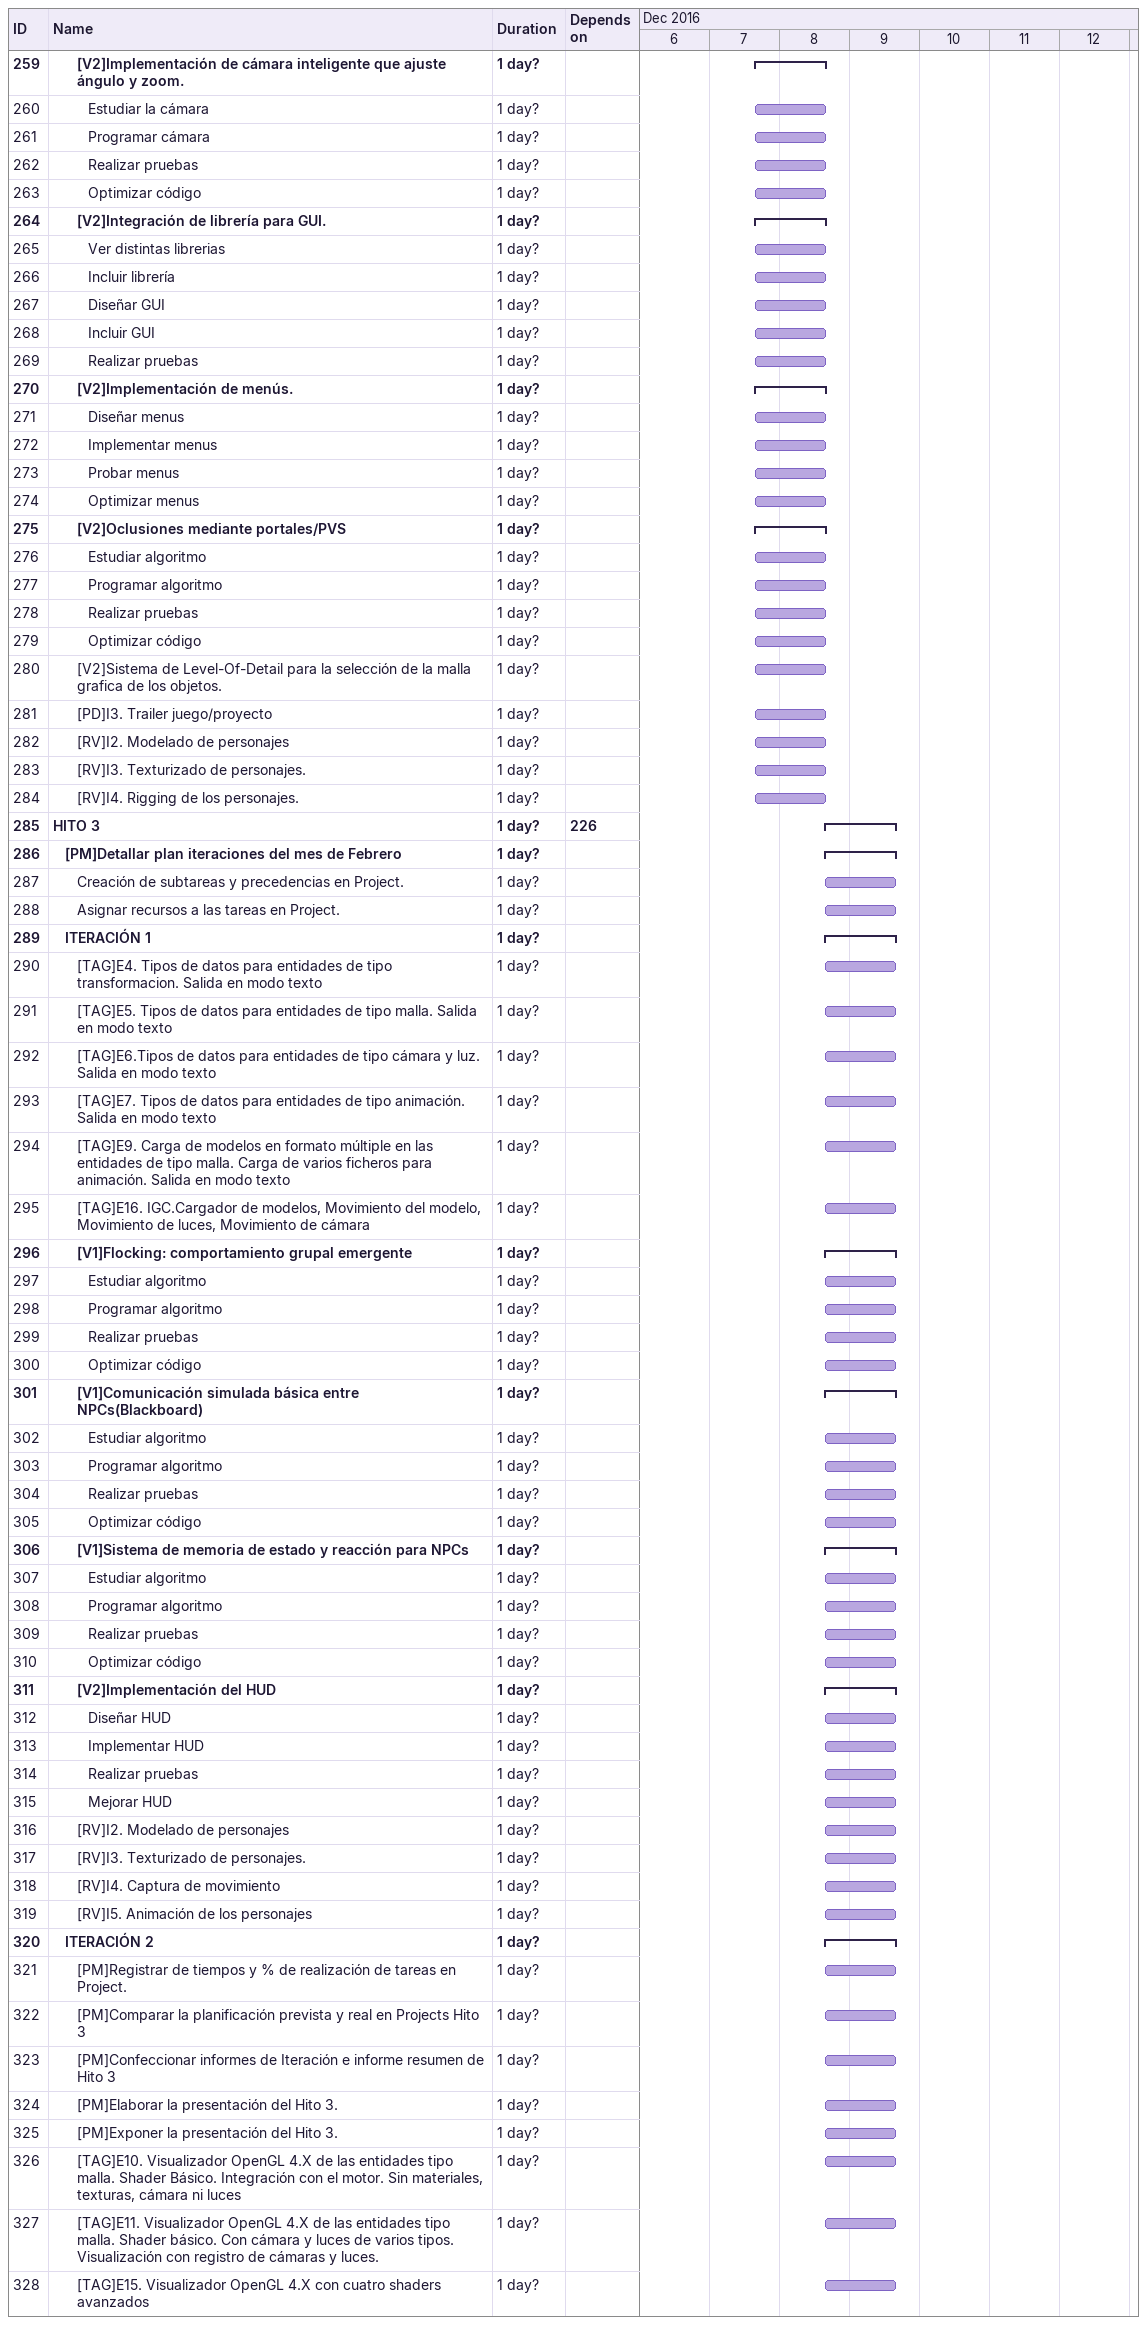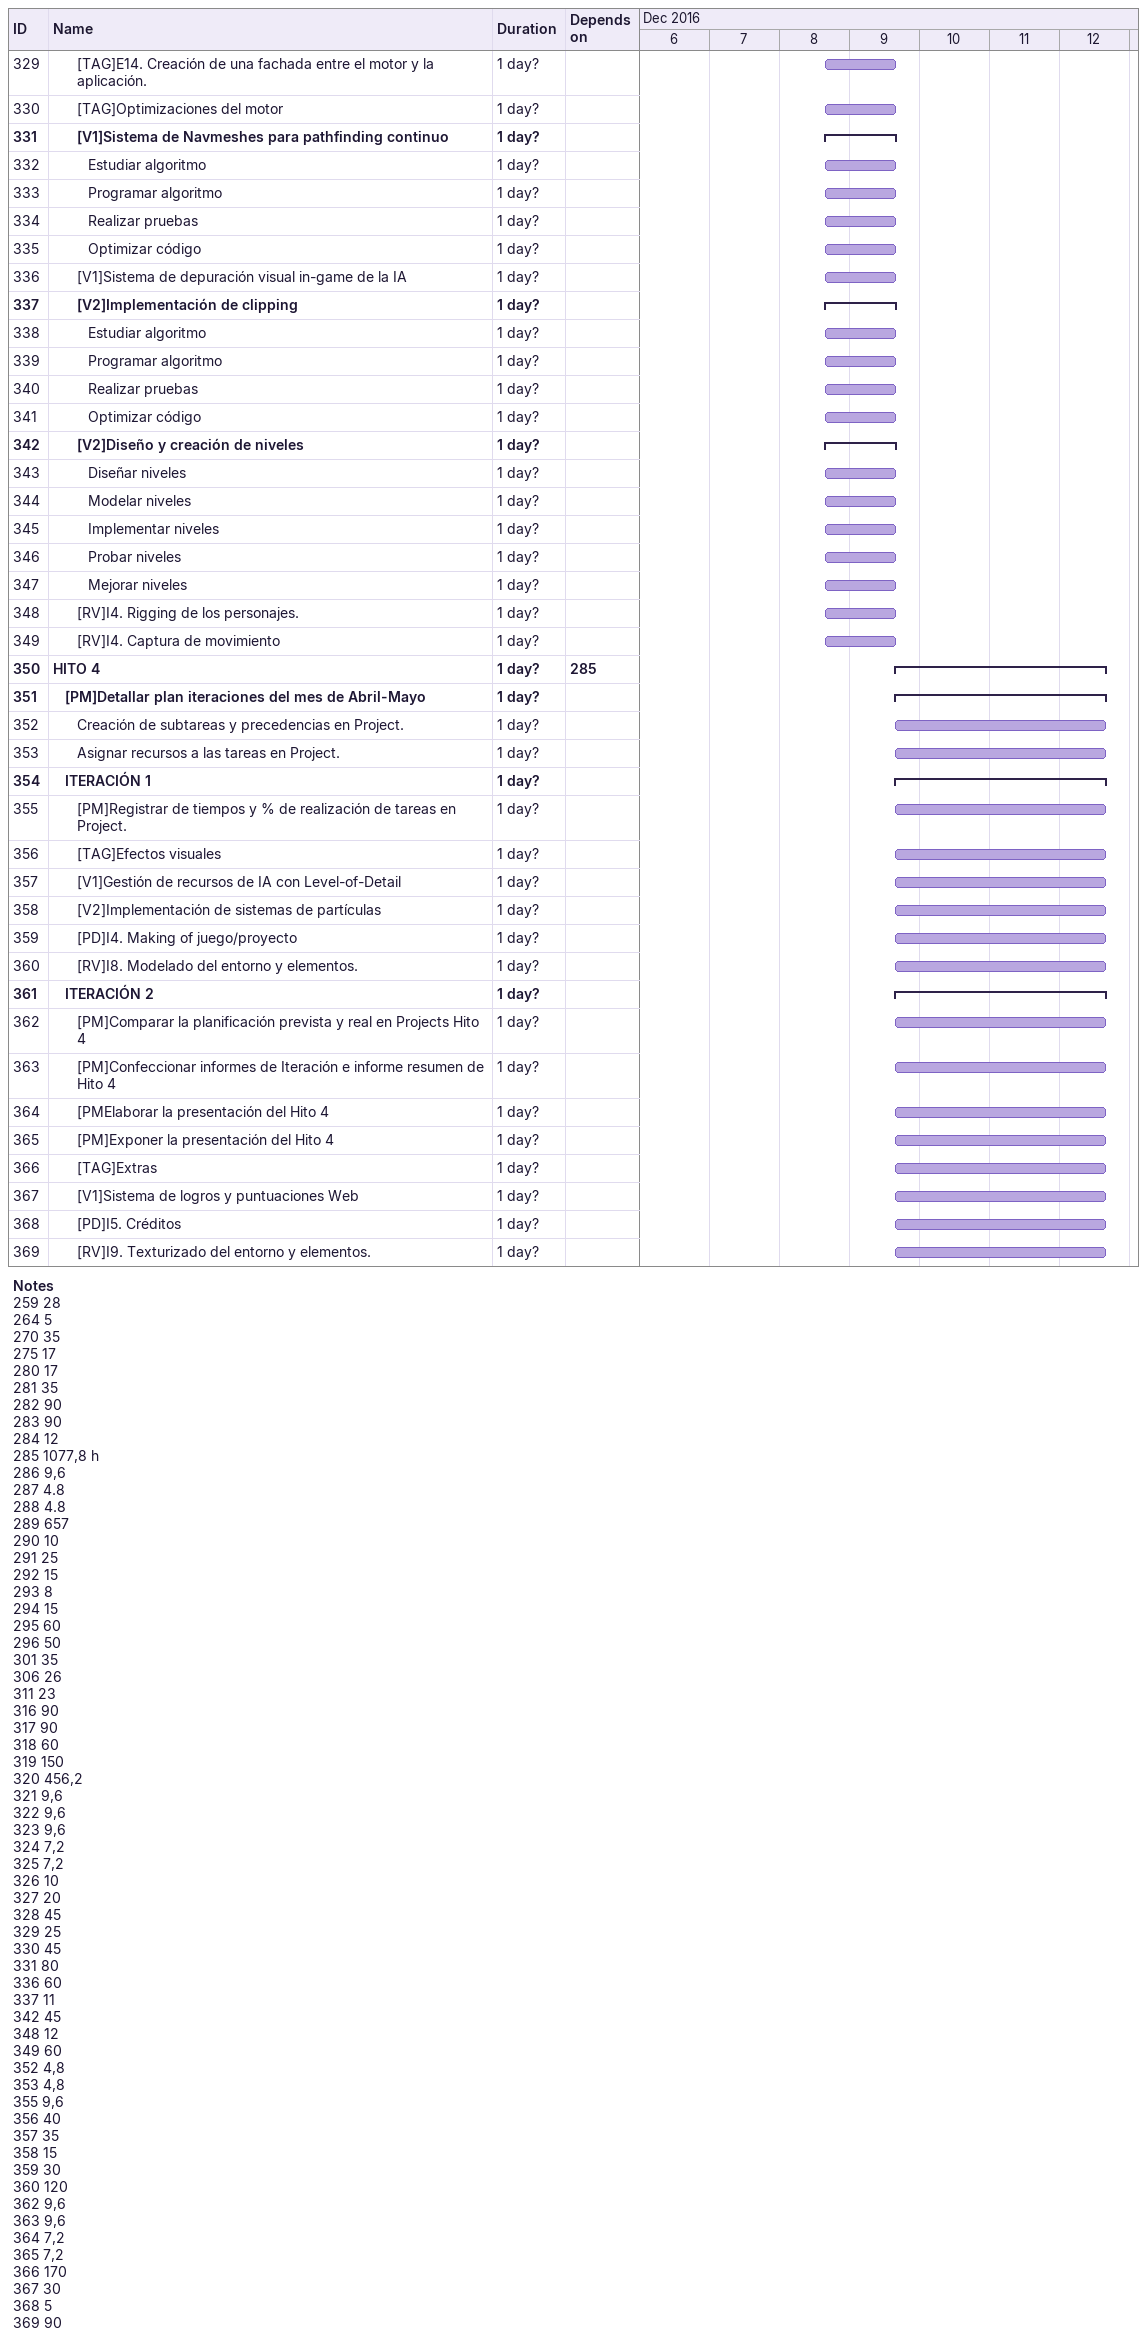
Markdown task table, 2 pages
| ID | Level | Task | Duration | Start | Finish | Predecessors |
|---|---|---|---|---|---|---|
| 259 | 3 | **[V2]Implementación de cámara inteligente que ajuste ángulo y zoom.** | 1d? | 2016-12-07 | 2016-12-08 |  |
| 260 | 4 | Estudiar la cámara | 1d? | 2016-12-07 | 2016-12-08 |  |
| 261 | 4 | Programar cámara | 1d? | 2016-12-07 | 2016-12-08 |  |
| 262 | 4 | Realizar pruebas | 1d? | 2016-12-07 | 2016-12-08 |  |
| 263 | 4 | Optimizar código | 1d? | 2016-12-07 | 2016-12-08 |  |
| 264 | 3 | **[V2]Integración de librería para GUI.** | 1d? | 2016-12-07 | 2016-12-08 |  |
| 265 | 4 | Ver distintas librerias | 1d? | 2016-12-07 | 2016-12-08 |  |
| 266 | 4 | Incluir librería | 1d? | 2016-12-07 | 2016-12-08 |  |
| 267 | 4 | Diseñar GUI | 1d? | 2016-12-07 | 2016-12-08 |  |
| 268 | 4 | Incluir GUI | 1d? | 2016-12-07 | 2016-12-08 |  |
| 269 | 4 | Realizar pruebas | 1d? | 2016-12-07 | 2016-12-08 |  |
| 270 | 3 | **[V2]Implementación de menús.** | 1d? | 2016-12-07 | 2016-12-08 |  |
| 271 | 4 | Diseñar menus | 1d? | 2016-12-07 | 2016-12-08 |  |
| 272 | 4 | Implementar menus | 1d? | 2016-12-07 | 2016-12-08 |  |
| 273 | 4 | Probar menus | 1d? | 2016-12-07 | 2016-12-08 |  |
| 274 | 4 | Optimizar menus | 1d? | 2016-12-07 | 2016-12-08 |  |
| 275 | 3 | **[V2]Oclusiones mediante portales/PVS** | 1d? | 2016-12-07 | 2016-12-08 |  |
| 276 | 4 | Estudiar algoritmo | 1d? | 2016-12-07 | 2016-12-08 |  |
| 277 | 4 | Programar algoritmo | 1d? | 2016-12-07 | 2016-12-08 |  |
| 278 | 4 | Realizar pruebas | 1d? | 2016-12-07 | 2016-12-08 |  |
| 279 | 4 | Optimizar código | 1d? | 2016-12-07 | 2016-12-08 |  |
| 280 | 3 | [V2]Sistema de Level-Of-Detail para la selección de la malla grafica de los objetos. | 1d? | 2016-12-07 | 2016-12-08 |  |
| 281 | 3 | [PD]I3. Trailer juego/proyecto | 1d? | 2016-12-07 | 2016-12-08 |  |
| 282 | 3 | [RV]I2. Modelado de personajes | 1d? | 2016-12-07 | 2016-12-08 |  |
| 283 | 3 | [RV]I3. Texturizado de personajes. | 1d? | 2016-12-07 | 2016-12-08 |  |
| 284 | 3 | [RV]I4. Rigging de los personajes. | 1d? | 2016-12-07 | 2016-12-08 |  |
| 285 | 1 | **HITO 3** | 1d? | 2016-12-08 | 2016-12-09 | 226 |
| 286 | 2 | **[PM]Detallar plan iteraciones del mes de Febrero** | 1d? | 2016-12-08 | 2016-12-09 |  |
| 287 | 3 | Creación de subtareas y precedencias en Project. | 1d? | 2016-12-08 | 2016-12-09 |  |
| 288 | 3 | Asignar recursos a las tareas en Project. | 1d? | 2016-12-08 | 2016-12-09 |  |
| 289 | 2 | **ITERACIÓN 1** | 1d? | 2016-12-08 | 2016-12-09 |  |
| 290 | 3 | [TAG]E4. Tipos de datos para entidades de tipo transformacion. Salida en modo texto | 1d? | 2016-12-08 | 2016-12-09 |  |
| 291 | 3 | [TAG]E5. Tipos de datos para entidades de tipo malla. Salida en modo texto | 1d? | 2016-12-08 | 2016-12-09 |  |
| 292 | 3 | [TAG]E6.Tipos de datos para entidades de tipo cámara y luz. Salida en modo texto | 1d? | 2016-12-08 | 2016-12-09 |  |
| 293 | 3 | [TAG]E7. Tipos de datos para entidades de tipo animación. Salida en modo texto | 1d? | 2016-12-08 | 2016-12-09 |  |
| 294 | 3 | [TAG]E9. Carga de modelos en formato múltiple en las entidades de tipo malla. Carga de varios ficheros para animación. Salida en modo texto | 1d? | 2016-12-08 | 2016-12-09 |  |
| 295 | 3 | [TAG]E16. IGC.Cargador de modelos, Movimiento del modelo, Movimiento de luces, Movimiento de cámara | 1d? | 2016-12-08 | 2016-12-09 |  |
| 296 | 3 | **[V1]Flocking: comportamiento grupal emergente** | 1d? | 2016-12-08 | 2016-12-09 |  |
| 297 | 4 | Estudiar algoritmo | 1d? | 2016-12-08 | 2016-12-09 |  |
| 298 | 4 | Programar algoritmo | 1d? | 2016-12-08 | 2016-12-09 |  |
| 299 | 4 | Realizar pruebas | 1d? | 2016-12-08 | 2016-12-09 |  |
| 300 | 4 | Optimizar código | 1d? | 2016-12-08 | 2016-12-09 |  |
| 301 | 3 | **[V1]Comunicación simulada básica entre NPCs(Blackboard)** | 1d? | 2016-12-08 | 2016-12-09 |  |
| 302 | 4 | Estudiar algoritmo | 1d? | 2016-12-08 | 2016-12-09 |  |
| 303 | 4 | Programar algoritmo | 1d? | 2016-12-08 | 2016-12-09 |  |
| 304 | 4 | Realizar pruebas | 1d? | 2016-12-08 | 2016-12-09 |  |
| 305 | 4 | Optimizar código | 1d? | 2016-12-08 | 2016-12-09 |  |
| 306 | 3 | **[V1]Sistema de memoria de estado y reacción para NPCs** | 1d? | 2016-12-08 | 2016-12-09 |  |
| 307 | 4 | Estudiar algoritmo | 1d? | 2016-12-08 | 2016-12-09 |  |
| 308 | 4 | Programar algoritmo | 1d? | 2016-12-08 | 2016-12-09 |  |
| 309 | 4 | Realizar pruebas | 1d? | 2016-12-08 | 2016-12-09 |  |
| 310 | 4 | Optimizar código | 1d? | 2016-12-08 | 2016-12-09 |  |
| 311 | 3 | **[V2]Implementación del HUD** | 1d? | 2016-12-08 | 2016-12-09 |  |
| 312 | 4 | Diseñar HUD | 1d? | 2016-12-08 | 2016-12-09 |  |
| 313 | 4 | Implementar HUD | 1d? | 2016-12-08 | 2016-12-09 |  |
| 314 | 4 | Realizar pruebas | 1d? | 2016-12-08 | 2016-12-09 |  |
| 315 | 4 | Mejorar HUD | 1d? | 2016-12-08 | 2016-12-09 |  |
| 316 | 3 | [RV]I2. Modelado de personajes | 1d? | 2016-12-08 | 2016-12-09 |  |
| 317 | 3 | [RV]I3. Texturizado de personajes. | 1d? | 2016-12-08 | 2016-12-09 |  |
| 318 | 3 | [RV]I4. Captura de movimiento | 1d? | 2016-12-08 | 2016-12-09 |  |
| 319 | 3 | [RV]I5. Animación de los personajes | 1d? | 2016-12-08 | 2016-12-09 |  |
| 320 | 2 | **ITERACIÓN 2** | 1d? | 2016-12-08 | 2016-12-09 |  |
| 321 | 3 | [PM]Registrar de tiempos y % de realización de tareas en Project. | 1d? | 2016-12-08 | 2016-12-09 |  |
| 322 | 3 | [PM]Comparar la planificación prevista y real en Projects Hito 3 | 1d? | 2016-12-08 | 2016-12-09 |  |
| 323 | 3 | [PM]Confeccionar informes de Iteración e informe resumen de Hito 3 | 1d? | 2016-12-08 | 2016-12-09 |  |
| 324 | 3 | [PM]Elaborar la presentación del Hito 3. | 1d? | 2016-12-08 | 2016-12-09 |  |
| 325 | 3 | [PM]Exponer la presentación del Hito 3. | 1d? | 2016-12-08 | 2016-12-09 |  |
| 326 | 3 | [TAG]E10. Visualizador OpenGL 4.X de las entidades tipo malla. Shader Básico. Integración con el motor. Sin materiales, texturas, cámara ni luces | 1d? | 2016-12-08 | 2016-12-09 |  |
| 327 | 3 | [TAG]E11. Visualizador OpenGL 4.X de las entidades tipo malla. Shader básico. Con cámara y luces de varios tipos. Visualización con registro de cámaras y luces. | 1d? | 2016-12-08 | 2016-12-09 |  |
| 328 | 3 | [TAG]E15. Visualizador OpenGL 4.X con cuatro shaders avanzados | 1d? | 2016-12-08 | 2016-12-09 |  |
| 329 | 3 | [TAG]E14. Creación de una fachada entre el motor y la aplicación. | 1d? | 2016-12-08 | 2016-12-09 |  |
| 330 | 3 | [TAG]Optimizaciones del motor | 1d? | 2016-12-08 | 2016-12-09 |  |
| 331 | 3 | **[V1]Sistema de Navmeshes para pathfinding continuo** | 1d? | 2016-12-08 | 2016-12-09 |  |
| 332 | 4 | Estudiar algoritmo | 1d? | 2016-12-08 | 2016-12-09 |  |
| 333 | 4 | Programar algoritmo | 1d? | 2016-12-08 | 2016-12-09 |  |
| 334 | 4 | Realizar pruebas | 1d? | 2016-12-08 | 2016-12-09 |  |
| 335 | 4 | Optimizar código | 1d? | 2016-12-08 | 2016-12-09 |  |
| 336 | 3 | [V1]Sistema de depuración visual in-game de la IA | 1d? | 2016-12-08 | 2016-12-09 |  |
| 337 | 3 | **[V2]Implementación de clipping** | 1d? | 2016-12-08 | 2016-12-09 |  |
| 338 | 4 | Estudiar algoritmo | 1d? | 2016-12-08 | 2016-12-09 |  |
| 339 | 4 | Programar algoritmo | 1d? | 2016-12-08 | 2016-12-09 |  |
| 340 | 4 | Realizar pruebas | 1d? | 2016-12-08 | 2016-12-09 |  |
| 341 | 4 | Optimizar código | 1d? | 2016-12-08 | 2016-12-09 |  |
| 342 | 3 | **[V2]Diseño y creación de niveles** | 1d? | 2016-12-08 | 2016-12-09 |  |
| 343 | 4 | Diseñar niveles | 1d? | 2016-12-08 | 2016-12-09 |  |
| 344 | 4 | Modelar niveles | 1d? | 2016-12-08 | 2016-12-09 |  |
| 345 | 4 | Implementar niveles | 1d? | 2016-12-08 | 2016-12-09 |  |
| 346 | 4 | Probar niveles | 1d? | 2016-12-08 | 2016-12-09 |  |
| 347 | 4 | Mejorar niveles | 1d? | 2016-12-08 | 2016-12-09 |  |
| 348 | 3 | [RV]I4. Rigging de los personajes. | 1d? | 2016-12-08 | 2016-12-09 |  |
| 349 | 3 | [RV]I4. Captura de movimiento | 1d? | 2016-12-08 | 2016-12-09 |  |
| 350 | 1 | **HITO 4** | 1d? | 2016-12-09 | 2016-12-12 | 285 |
| 351 | 2 | **[PM]Detallar plan iteraciones del mes de Abril-Mayo** | 1d? | 2016-12-09 | 2016-12-12 |  |
| 352 | 3 | Creación de subtareas y precedencias en Project. | 1d? | 2016-12-09 | 2016-12-12 |  |
| 353 | 3 | Asignar recursos a las tareas en Project. | 1d? | 2016-12-09 | 2016-12-12 |  |
| 354 | 2 | **ITERACIÓN 1** | 1d? | 2016-12-09 | 2016-12-12 |  |
| 355 | 3 | [PM]Registrar de tiempos y % de realización de tareas en Project. | 1d? | 2016-12-09 | 2016-12-12 |  |
| 356 | 3 | [TAG]Efectos visuales | 1d? | 2016-12-09 | 2016-12-12 |  |
| 357 | 3 | [V1]Gestión de recursos de IA con Level-of-Detail | 1d? | 2016-12-09 | 2016-12-12 |  |
| 358 | 3 | [V2]Implementación de sistemas de partículas | 1d? | 2016-12-09 | 2016-12-12 |  |
| 359 | 3 | [PD]I4. Making of juego/proyecto | 1d? | 2016-12-09 | 2016-12-12 |  |
| 360 | 3 | [RV]I8. Modelado del entorno y elementos. | 1d? | 2016-12-09 | 2016-12-12 |  |
| 361 | 2 | **ITERACIÓN 2** | 1d? | 2016-12-09 | 2016-12-12 |  |
| 362 | 3 | [PM]Comparar la planificación prevista y real en Projects Hito 4 | 1d? | 2016-12-09 | 2016-12-12 |  |
| 363 | 3 | [PM]Confeccionar informes de Iteración e informe resumen de Hito 4 | 1d? | 2016-12-09 | 2016-12-12 |  |
| 364 | 3 | [PMElaborar la presentación del Hito 4 | 1d? | 2016-12-09 | 2016-12-12 |  |
| 365 | 3 | [PM]Exponer la presentación del Hito 4 | 1d? | 2016-12-09 | 2016-12-12 |  |
| 366 | 3 | [TAG]Extras | 1d? | 2016-12-09 | 2016-12-12 |  |
| 367 | 3 | [V1]Sistema de logros y puntuaciones Web | 1d? | 2016-12-09 | 2016-12-12 |  |
| 368 | 3 | [PD]I5. Créditos | 1d? | 2016-12-09 | 2016-12-12 |  |
| 369 | 3 | [RV]I9. Texturizado del entorno y elementos. | 1d? | 2016-12-09 | 2016-12-12 |  |

Notes
- 259: 28
- 264: 5
- 270: 35
- 275: 17
- 280: 17
- 281: 35
- 282: 90
- 283: 90
- 284: 12
- 285: 1077,8 h
- 286: 9,6
- 287: 4.8
- 288: 4.8
- 289: 657
- 290: 10
- 291: 25
- 292: 15
- 293: 8
- 294: 15
- 295: 60
- 296: 50
- 301: 35
- 306: 26
- 311: 23
- 316: 90
- 317: 90
- 318: 60
- 319: 150
- 320: 456,2
- 321: 9,6
- 322: 9,6
- 323: 9,6
- 324: 7,2
- 325: 7,2
- 326: 10
- 327: 20
- 328: 45
- 329: 25
- 330: 45
- 331: 80
- 336: 60
- 337: 11
- 342: 45
- 348: 12
- 349: 60
- 352: 4,8
- 353: 4,8
- 355: 9,6
- 356: 40
- 357: 35
- 358: 15
- 359: 30
- 360: 120
- 362: 9,6
- 363: 9,6
- 364: 7,2
- 365: 7,2
- 366: 170
- 367: 30
- 368: 5
- 369: 90
